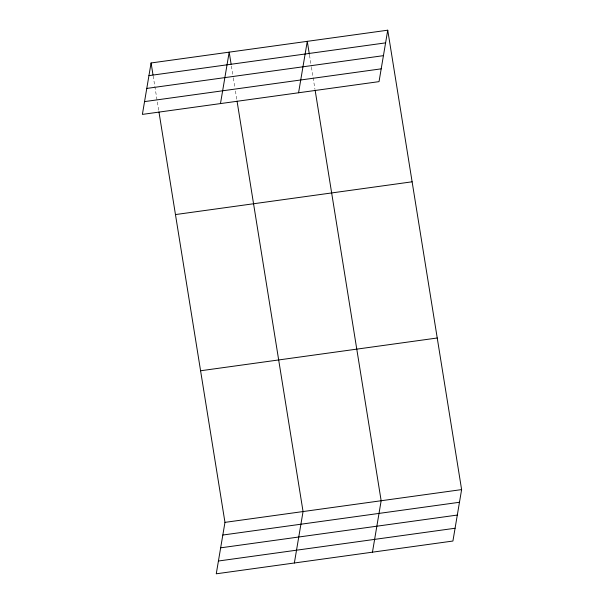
<?xml version="1.0" encoding="UTF-8"?>
<svg xmlns="http://www.w3.org/2000/svg" width="604" height="604" viewBox="0 0 604 604"><rect width="100%" height="100%" fill="white"/><g stroke="black" fill="none" stroke-linecap="round" stroke-linejoin="round"><path stroke-width="0.45" stroke-dasharray="3.02 2.27" d="M309.505 55.206L311.286 66.297M311.438 67.225L315.001 89.407M231.407 66.017L233.189 77.108M233.34 78.037L234.828 87.278M235.424 90.978L236.911 100.219M153.159 75.908L158.814 111.03"/><path stroke-width="0.91" d="M151.083 62.967L142.385 114.398L379.033 81.631L387.738 30.2L151.083 62.967L153.016 74.979M220.475 103.586L229.18 52.155L231.113 64.167M158.958 111.959L224.967 522.369L216.262 573.8L452.917 541.033L461.615 489.602L387.738 30.2M298.572 92.774L307.27 41.336L309.354 54.285M294.359 562.988L303.057 511.558L237.055 101.147M372.457 552.177L381.154 500.739L315.152 90.336M148.939 75.628L385.594 42.869M146.772 88.426L383.427 55.659M144.545 101.608L381.2 68.841M175.462 214.571L412.117 181.804M200.581 370.765L437.236 337.998M224.967 522.369L461.615 489.602M222.823 535.031L459.478 502.271M220.656 547.828L457.311 515.061M218.429 561.01L455.084 528.243"/></g></svg>
